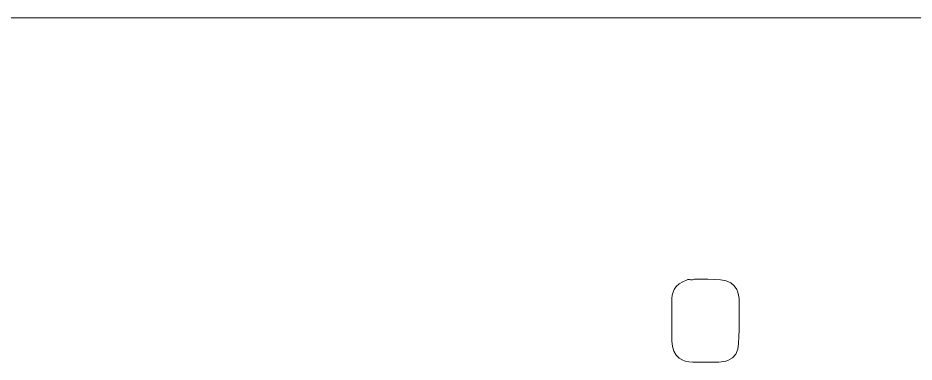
# Model space of a CAD drawing. Header units: millimetres. Extents: x 0 to 57, y -3 to 20.
# Drawn here: x 16.14 to 22.32, y 17.63 to 20 of the extents above; entities that cross this region are included whole.
import ezdxf

# ---------------------------------------------------------------- set-up
doc = ezdxf.new("R2010")
doc.units = ezdxf.units.MM
doc.layers.add('Engrave', color=7, linetype='CONTINUOUS', lineweight=0)
doc.layers.add('Outer_Cut', color=1, linetype='CONTINUOUS', lineweight=0)

msp = doc.modelspace()

# ---------------------------------------------------------------- linework, layer by layer
at = {"layer": 'Engrave'}
for p, q in [((20.6823, 18.1481), (20.702, 18.1663)), ((20.702, 18.1663), (20.7272, 18.1818)), ((20.7272, 18.1818), (20.7581, 18.1944)), ((20.7581, 18.1944), (20.7637, 18.1965)), ((20.7581, 18.1944), (20.7581, 18.1944)), ((20.7581, 18.1944), (20.7581, 18.1944)), ((20.7637, 18.1965), (20.7693, 18.1972)), ((20.7693, 18.1972), (20.7749, 18.1965)), ((20.7749, 18.1965), (20.7805, 18.1944)), ((20.7805, 18.1944), (20.7886, 18.1947)), ((20.7805, 18.1944), (20.7805, 18.1944)), ((20.7805, 18.1944), (20.7805, 18.1944)), ((20.7886, 18.1947), (20.7959, 18.1958)), ((20.7959, 18.1958), (20.8026, 18.1975)), ((20.8026, 18.1975), (20.8086, 18.2)), ((20.8086, 18.2), (20.8086, 18.2)), ((20.8086, 18.2), (20.8086, 18.2)), ((20.8086, 18.2), (20.8555, 18.1996)), ((20.8555, 18.1996), (20.9011, 18.1986)), ((20.9011, 18.1986), (20.9453, 18.1968)), ((20.9453, 18.1968), (20.9881, 18.1944)), ((20.9881, 18.1944), (20.9881, 18.1944)), ((20.9881, 18.1944), (20.9881, 18.1944)), ((20.9881, 18.1944), (21.0266, 18.1881)), ((21.0266, 18.1881), (21.0582, 18.1748)), ((21.0582, 18.1748), (21.0827, 18.1544)), ((20.6557, 18.0892), (20.6609, 18.1092)), ((20.6609, 18.1092), (20.6683, 18.1271)), ((20.6683, 18.1271), (20.6823, 18.1481)), ((20.6683, 18.1271), (20.6683, 18.1271)), ((20.6683, 18.1271), (20.6683, 18.1271)), ((21.0827, 18.1544), (21.1003, 18.1271)), ((21.1003, 18.1271), (21.1003, 18.1271)), ((21.1003, 18.1271), (21.1003, 18.1271)), ((21.1003, 18.1271), (21.1076, 18.1092)), ((21.1076, 18.1092), (21.1129, 18.0892)), ((20.6515, 18.0429), (20.6525, 18.0671)), ((20.6515, 18.018), (20.6515, 18.0429)), ((20.6515, 18.0429), (20.6515, 18.0429)), ((20.6515, 18.0429), (20.6515, 18.0429)), ((20.6525, 18.0671), (20.6557, 18.0892)), ((21.1129, 18.0892), (21.1161, 18.0671)), ((21.1161, 18.0671), (21.1171, 18.0429)), ((21.1171, 18.0429), (21.1171, 18.0429)), ((21.1171, 18.0429), (21.1171, 18.0429)), ((21.1171, 18.0429), (21.1171, 18.0201)), ((20.6515, 17.9938), (20.6515, 18.018)), ((20.6515, 17.9703), (20.6515, 17.9938)), ((21.1171, 18.0201), (21.1171, 17.9966)), ((21.1171, 17.9966), (21.1171, 17.9724)), ((20.6515, 17.9475), (20.6515, 17.9703)), ((20.6515, 17.9051), (20.6515, 17.9475)), ((20.6515, 17.9475), (20.6515, 17.9475)), ((20.6515, 17.9475), (20.6515, 17.9475)), ((21.1171, 17.9475), (21.1168, 17.8978)), ((21.1171, 17.9724), (21.1171, 17.9475)), ((21.1171, 17.9475), (21.1171, 17.9475)), ((21.1171, 17.9475), (21.1171, 17.9475)), ((20.6515, 17.862), (20.6515, 17.9051)), ((20.6515, 17.8182), (20.6515, 17.862)), ((21.1168, 17.8978), (21.1157, 17.8494)), ((20.6515, 17.7736), (20.6515, 17.8182)), ((21.114, 17.8024), (21.1115, 17.7568)), ((21.1157, 17.8494), (21.114, 17.8024)), ((20.6567, 17.7347), (20.6515, 17.7736)), ((20.6515, 17.7736), (20.6515, 17.7736)), ((20.6515, 17.7736), (20.6515, 17.7736)), ((20.6669, 17.7021), (20.6567, 17.7347)), ((21.1115, 17.7568), (21.1069, 17.7158)), ((21.1115, 17.7568), (21.1115, 17.7568)), ((21.1115, 17.7568), (21.1115, 17.7568)), ((20.682, 17.6758), (20.6669, 17.7021)), ((20.702, 17.6558), (20.682, 17.6758)), ((21.0933, 17.6825), (21.0705, 17.6569)), ((21.1069, 17.7158), (21.0933, 17.6825)), ((20.702, 17.6558), (20.702, 17.6558)), ((20.702, 17.6558), (20.702, 17.6558)), ((20.7227, 17.6435), (20.702, 17.6558)), ((20.7454, 17.6348), (20.7227, 17.6435)), ((20.7703, 17.6295), (20.7454, 17.6348)), ((20.7973, 17.6278), (20.7703, 17.6295)), ((20.8257, 17.6278), (20.7973, 17.6278)), ((20.7973, 17.6278), (20.7973, 17.6278)), ((20.7973, 17.6278), (20.7973, 17.6278)), ((20.8548, 17.6278), (20.8257, 17.6278)), ((20.8846, 17.6278), (20.8548, 17.6278)), ((20.9151, 17.6278), (20.8846, 17.6278)), ((20.9316, 17.6278), (20.9151, 17.6278)), ((20.9151, 17.6278), (20.9151, 17.6278)), ((20.9151, 17.6278), (20.9151, 17.6278)), ((20.9474, 17.6278), (20.9316, 17.6278)), ((20.9625, 17.6278), (20.9474, 17.6278)), ((20.9769, 17.6278), (20.9625, 17.6278)), ((20.9933, 17.6285), (20.9769, 17.6278)), ((20.9769, 17.6278), (20.9769, 17.6278)), ((20.9769, 17.6278), (20.9769, 17.6278)), ((21.0091, 17.6306), (20.9933, 17.6285)), ((21.0242, 17.6341), (21.0091, 17.6306)), ((21.0386, 17.639), (21.0242, 17.6341)), ((21.0705, 17.6569), (21.0386, 17.639)), ((21.0386, 17.639), (21.0386, 17.639)), ((21.0386, 17.639), (21.0386, 17.639))]:
    msp.add_line(p, q, dxfattribs=at)
at = {"layer": 'Outer_Cut'}
msp.add_line((0, 20), (54, 20), dxfattribs=at)

doc.saveas('drawing.dxf')
